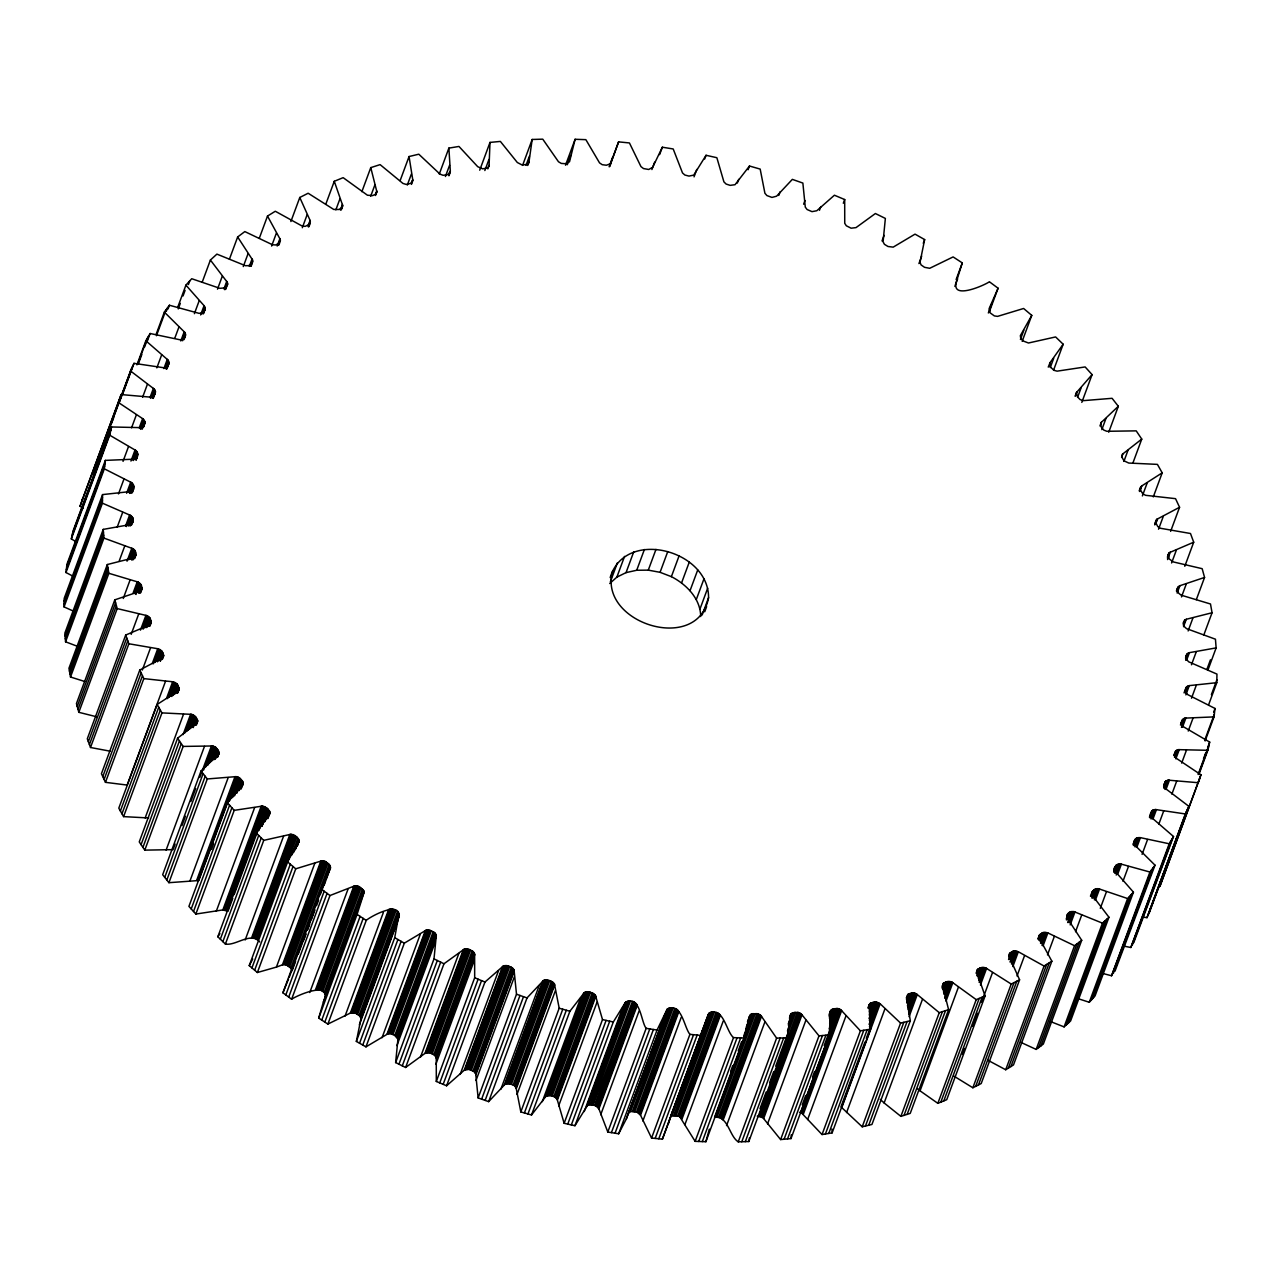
<?xml version="1.0" encoding="UTF-8"?>
<svg xmlns="http://www.w3.org/2000/svg" width="1281" height="1281" viewBox="0 0 1281 1281"><rect width="100%" height="100%" fill="white"/><g stroke="black" fill="none" stroke-linecap="round" stroke-linejoin="round"><path stroke-width="1.5" d="M110.358 751.226L90.503 747.496L87.3 738.785L125.666 635.072L149.06 625.128L151.238 622.566L150.165 618.339L146.995 615.649L117.195 608.587L114.81 599.844L140.35 591.198L141.919 589.212L141.502 585.865L138.316 582.134L108.869 573.296L107.316 564.537L133.08 558.004L135.962 555.009L135.146 550.798L132.856 548.668L103.921 538.084L103.233 529.389L129.941 524.634L133.16 521.879L132.744 517.684L130.63 515.442L102.416 503.177L102.576 494.594L131.078 491.472L133.256 489.918L133.816 486.748L131.671 482.681L104.337 468.814L105.346 460.391L134.489 459.158L136.843 457.781L137.724 454.691L135.978 450.56L109.686 435.188L111.543 426.973L141.15 427.646L143.664 426.429L145.041 422.634L142.639 418.631L118.428 402.49L120.206 397.19L121.119 394.564L149.941 397.094L154.248 395.445L155.465 391.602L154.216 389.072L130.518 370.962L134.009 363.34L164 367.775L166.802 366.942L168.596 364.252L168.035 360.073L145.858 340.762L150.149 333.508L180.045 339.785L182.959 339.161L185.056 336.631L184.896 332.484L164.352 312.1L169.428 305.246L199.051 313.349L202.062 312.916L204.928 309.874L204.063 305.679L185.921 285.135L187.843 282.989L191.734 278.73L219.82 288.305L224.816 287.921L227.554 284.798L227.265 282.22L210.404 260.043L216.905 254.118L245.44 265.695L248.594 265.663L251.46 263.71L252.517 259.851L237.658 236.969L244.831 231.589L272.549 244.783L275.735 244.959L278.842 243.23L280.283 239.499L267.505 216.073L275.303 211.253L302.044 226L305.246 226.369L309.329 224.383L310.098 220.428L299.786 197.482L308.145 193.239L333.733 209.444L338.857 209.492L341.931 207.746L342.651 205.376L334.277 181.294L343.148 177.659L367.439 195.224L372.611 195.609L375.893 194.088L376.87 191.798L370.769 167.619L380.105 164.625L402.955 183.439L406.109 184.4L410.833 183.343L412.77 179.804L409.055 156.538L418.791 154.2L440.04 174.152L443.13 175.305L448.03 174.552L450.336 171.222L448.878 148.116L458.966 146.45L477.717 166.69L482.585 168.836L487.421 167.971L489.07 166.034L489.999 142.415L500.375 141.422L517.332 162.511L522.056 164.945L527.019 164.4L528.893 162.607L532.175 139.469L542.76 139.165L558.484 161.758L561.286 163.424L565.417 163.712L569.517 161.79L575.121 139.277L585.865 139.661L599.54 162.879L602.214 164.689L606.361 165.233L610.701 163.632L618.595 141.871L629.435 142.944L640.964 166.61L643.494 168.564L648.714 169.476L652.637 167.347L662.341 147.219L673.198 148.964L682.517 172.951L684.871 175.033L688.986 176.089L693.726 175.113L706.055 155.289L716.864 157.707L723.909 181.854L726.103 184.048L730.154 185.361L735.038 184.704L749.481 166.018L760.177 169.092L764.917 193.271L766.919 195.577L771.963 197.418L776.574 196.201L792.347 179.372L802.867 183.071L805.285 207.122L807.078 209.508L811.994 211.637L816.782 210.741L834.411 195.224L844.691 199.548L844.739 223.326L846.325 225.776L851.096 228.194L856.012 227.618L875.387 213.527L885.363 218.427L883.073 241.789L884.418 244.303L888.005 246.496L893.193 247.137L915.034 234.135L924.642 239.579L920.014 262.381L921.119 264.927L924.53 267.313L929.718 268.289L953.112 256.921L962.287 262.893L954.889 286.4M74.186 611.469L64.05 606.906L64.21 598.323L102.576 494.594M1208.575 704.902L1216.79 682.677L1216.95 674.094L1188.736 661.829L1186.622 659.603L1186.206 655.408L1189.425 652.653L1216.133 647.898L1215.445 639.203L1186.51 628.619L1184.22 626.489L1183.404 622.262L1186.286 619.267L1212.05 612.75L1210.497 603.991L1181.05 595.137L1178.584 593.135L1177.367 588.924L1179.897 585.705L1204.556 577.443L1202.17 568.684L1173.428 561.959L1169.201 558.932L1168.144 554.721L1169.473 552.607L1193.7 542.215L1190.497 533.504L1160.522 528.284L1157.768 526.571L1156.07 523.305L1156.791 519.333L1179.561 507.276L1175.542 498.661L1145.598 495.315L1142.716 493.745L1140.346 489.71L1141.739 485.947L1162.203 472.833L1157.416 464.379L1128.753 463.049L1123.933 460.792L1121.708 456.709L1122.332 454.291L1141.755 439.095L1136.215 430.864L1106.864 431.297L1103.79 430.08L1101.26 427.085L1100.763 422.922L1118.329 406.285L1112.084 398.311L1083.294 400.649L1080.155 399.608L1077.369 396.758L1076.472 392.562L1092.085 374.612L1085.151 366.942L1057.113 371.154L1053.927 370.305L1050.228 366.83L1050.02 362.683L1063.166 344.237L1055.608 336.935L1028.483 343.004L1023.487 341.114L1020.733 338.248L1020.349 335.654L1031.765 315.382L1023.615 308.481L997.579 316.375L994.36 315.911L990.133 312.852L989.108 308.657L998.075 288.209L989.38 281.756C984.833 285.183 947.267 301.996 957.628 278.986M1216.79 682.677L1189.296 685.623L1185.774 688.121L1185.774 692.268L1187.695 694.606L1215.028 708.473L1214.02 716.896L1184.877 718.129L1181.899 721.059L1181.69 724.309L1183.388 726.727L1209.68 742.099L1207.823 750.298L1178.216 749.641L1174.917 752.331L1174.389 755.518L1175.862 758L1200.938 774.781L1198.247 782.723L1168.352 780.161L1165.694 781.186L1163.933 784.821L1165.966 788.92L1188.864 806.325L1185.357 813.947L1155.366 809.512L1152.564 810.345L1150.418 813.803L1152.067 817.951L1173.524 836.525L1169.217 843.779L1140.41 837.646L1135.703 838.671L1133.701 842.209L1134.47 844.787L1155.014 865.187L1149.938 872.041L1121.403 864.163L1116.536 864.867L1114.166 868.198L1114.694 870.792L1133.445 892.152L1127.632 898.557L1098.474 888.694L1093.894 889.943L1091.812 892.489L1092.101 895.067L1108.962 917.244L1102.461 923.153L1073.926 911.592L1069.155 912.52L1066.817 914.89L1066.849 917.436L1081.708 940.302L1074.535 945.698L1047.858 932.92L1042.702 932.632L1039.307 935.274L1039.083 937.788L1051.861 961.198L1044.063 966.034L1018.331 951.767L1013.143 951.159L1009.444 953.528L1008.98 955.978L1019.58 979.805L1011.221 984.048L985.633 967.844L980.509 967.795L977.435 969.541L976.714 971.911L985.089 995.994L976.218 999.628L951.927 982.047L946.755 981.678L943.473 983.2L942.496 985.473L948.597 1009.668L939.261 1012.663L916.411 993.848L913.257 992.871L908.533 993.944L906.596 997.467L910.311 1020.749L900.575 1023.087L880.159 1003.808L875.163 1001.95L870.504 1003.135L869.062 1005.201L870.488 1029.171L860.4 1030.837L840.88 1009.876L837.87 1008.547L833.851 1008.771L830.296 1011.253L829.367 1034.872L818.991 1035.865L801.314 1014.008L798.399 1012.502L794.316 1012.486L790.473 1014.68L787.191 1037.818L776.606 1038.122L760.882 1015.529L756.991 1013.639L751.05 1014.248L749.561 1016.265L744.245 1037.994L705.879 1141.723L695.135 1141.339L733.501 1037.61C726.023 1031.301 723.829 1006.898 709.242 1013.015L662.405 1139.129L651.565 1138.056L689.931 1034.343C684.086 1027.634 681.748 1001.87 667.177 1009.204L626.361 1118.857L618.659 1133.781L607.802 1132.036L646.168 1028.323C641.076 1022.446 640.084 993.287 625.112 1002.847L586.746 1106.56L574.945 1125.711L564.136 1123.293L557.091 1099.146L554.897 1096.952L550.846 1095.639L545.962 1096.296L531.519 1114.982L520.823 1111.908L516.083 1087.729L514.081 1085.423L510.11 1083.886L505.098 1084.222L488.653 1101.628L478.133 1097.929L475.715 1073.878L473.922 1071.492L469.006 1069.363L464.218 1070.259L446.589 1085.776L436.309 1081.452L436.261 1057.674L434.675 1055.224L429.904 1052.806L424.988 1053.382L405.613 1067.473L395.637 1062.573L397.927 1039.211L394.804 1035.464L390.929 1033.703L387.807 1033.863L365.966 1046.865L356.358 1041.421L360.986 1018.619L359.881 1016.073L355.494 1013.143L350.37 1013.063L327.888 1024.079L318.713 1018.107L357.079 914.394L363.852 893.129L363.66 890.551L359 886.564L354.773 885.86L329.986 895.531L321.291 889.062L330.498 867.829L329.233 864.435L325.006 861.36L320.81 861.12L295.751 868.806L257.385 972.519L249.235 965.618L296.84 837.037L290.883 834.267L263.758 840.352L256.2 833.034L269.763 813.867L269.618 811.305L267.121 808.311L262.253 806.117L234.215 810.345L227.281 802.675L242.413 785.413L242.605 781.33L239.211 777.663L236.072 776.622L207.282 778.96L201.037 770.986L218.603 754.365L218.106 750.186L215.576 747.207L212.502 745.974L183.151 746.423L177.611 738.192L197.034 722.98L197.658 720.579L195.993 717.312L191.702 714.366L161.95 712.893L157.163 704.454L178.315 690.779L179.196 688.457L177.338 684.294L172.679 681.764L143.824 678.61L139.805 670.011L162.575 657.938L163.68 655.712L162.207 651.517L157.755 648.73L128.869 643.767L125.666 635.072M757.247 1116.119L762.948 1117.721L780.625 1139.578L791.001 1138.585L791.242 1134.806M395.637 1062.573L434.003 958.861L436.309 935.498L434.948 932.984L431.361 930.791L426.173 930.15L404.332 943.152L365.966 1046.865M436.309 1081.452L474.675 977.739L474.627 953.961L473.041 951.495L469.31 949.509L464.154 949.189L443.979 963.76L405.613 1067.473M359.337 1024.832L397.702 921.119C405.629 897.597 371.186 915.931 366.254 920.366L327.888 1024.079M74.154 576.818L65.972 572.527L66.98 564.104L105.346 460.391M297.64 845.332L299.114 840.784L296.84 837.037M752.892 1013.623L714.526 1117.336C728.152 1115.495 729.129 1136.071 738.24 1141.835L748.825 1141.531L749.433 1137.832M356.358 1041.421L394.724 937.692L397.702 921.119M76.46 541.991L71.32 538.901L73.177 530.702L111.543 426.973M612.75 570.669C597.09 622.998 698.001 654.815 708.569 597.683C708.825 549.885 625.016 527.788 610.188 577.571M668.474 1123.533L670.299 1117.368M709.242 1013.015L700.771 1035.4L689.931 1034.343M705.879 1141.723L709.322 1129.137M318.713 1018.107L323.372 1002.014L364.012 892.297M83.329 508.461L80.062 506.219L82.753 498.277M214.728 759.521L218.106 750.186L214.648 759.409M1038.507 939.597L1040.524 934.057M81.84 500.919L121.119 394.564M80.062 506.219L119.309 399.848M92.136 474.675L130.518 370.962M93.289 472.129L100.831 451.745M102.192 448.046L131.655 368.4M97.196 462.169L104.738 441.801M106.099 438.102L109.526 428.831M111.591 423.274L113.641 417.718M119.117 402.907L132.824 365.87M122.368 394.82L134.009 363.34M72.537 533.424L110.903 429.711M71.912 536.163L110.294 432.434M71.32 538.901L109.686 435.188M136.939 364.845L145.858 340.762M138.348 362.411L147.267 338.328M138.412 363.692L141.839 354.437M144.577 347.023L148.692 335.91M147.411 340.906L150.149 333.508M66.628 566.907L104.994 463.194M66.292 569.725L104.658 465.996M65.972 572.527L104.337 468.814M156.138 334.325L164.352 312.1M156.442 335.734L166.034 309.794M166.354 311.219L167.715 307.52M168.051 308.945L169.428 305.246M64.13 601.173L102.496 497.46M64.082 604.04L102.448 500.311M64.05 606.906L102.416 503.177M142.623 397.222L147.411 384.252M131.559 427.822L136.362 414.852M177.691 307.36L185.921 285.135M178.251 308.913L180.301 303.357M183.039 295.943L185.088 290.387M156.842 367.871L161.646 354.917M123.04 461.352L128.516 446.541M188.403 284.558L189.764 280.843M149.989 397.622L153.4 388.367M139.213 427.886L142.639 418.631M150.79 398.327L154.216 389.072M140.077 428.543L143.504 419.287M103.233 529.389L64.867 633.102L65.555 641.797L77.709 646.425M152.103 397.27L154.841 389.856M140.766 429.311L144.193 420.056M152.519 398.135L155.257 390.721M174.824 338.12L178.94 327.007M65.075 636L103.441 532.288M141.951 428.302L144.705 420.889M153.416 397.158L155.465 391.602M163.872 368.592L167.299 359.337M153.24 398.391L155.433 392.45M142.239 429.183L144.977 421.769M118.476 493.906L123.953 479.078M165.297 367.487L168.035 360.073M130.95 461.064L135.065 449.951M143.504 427.165L145.041 422.634M65.299 638.899L103.665 535.186M165.857 368.304L168.596 360.89M132.551 459.815L135.978 450.56M65.555 641.797L103.921 538.084M166.194 369.168L168.932 361.77M167.683 366.35L169.06 362.635M167.571 367.183L168.948 363.484M133.304 460.552L136.731 451.28M134.569 459.511L137.307 452.097M135.626 458.534L137.675 452.978M135.77 459.399L137.82 453.842M136.362 458.39L137.724 454.691M202.174 282.268L210.404 260.043M180.797 340.97L184.208 331.715M182.158 339.897L184.896 332.484M182.639 340.746L185.377 333.332M126.611 493.233L130.726 482.12M184.272 337.912L185.633 334.213M184.096 339.593L185.665 335.078M128.244 491.936L131.671 482.681M194.392 313.685L199.196 300.715M129.061 492.625L132.487 483.369M117.212 527.131L122.688 512.32M129.717 493.409L133.144 484.154M130.854 492.416L133.592 485.003M131.078 493.297L133.816 485.883M131.751 492.304L133.816 486.748M132.327 492.016L133.704 488.317M132.215 492.865L133.592 489.15M107.316 564.537L68.95 668.25L70.503 677.009L84.642 681.46M200.637 314.934L204.063 305.679M69.446 671.164L107.812 567.451M201.934 313.893L204.672 306.479M203.022 312.9L205.088 307.344M69.959 674.094L108.325 570.365M203.199 313.781L205.264 308.225M203.551 313.573L205.216 309.073M125.538 526.059L129.637 514.946M70.503 677.009L108.869 573.296M126.515 526.555L130.63 515.442M128.084 525.354L131.511 516.099M128.789 526.107L132.215 516.851M130.005 525.098L132.744 517.684M217.498 289.17L222.286 276.2M130.31 525.963L133.048 518.549M131.078 524.986L133.128 519.429M229.427 259.194L237.658 236.969M131.815 524.73L133.176 521.015M119.261 560.822L124.737 546.01M223.983 288.801L226.737 281.388M224.527 289.634L227.265 282.22M225.536 288.641L227.586 283.085M225.632 289.522L227.682 283.966M127.027 561.19L131.831 548.22M128.741 559.781L132.856 548.668M114.81 599.844L76.444 703.557L78.83 712.316L96.748 716.8M130.342 558.532L133.768 549.261M131.126 559.253L134.553 549.981M77.212 706.471L115.578 602.759M131.719 560.053L135.146 550.798M132.792 559.076L135.53 551.663M132.952 559.941L135.706 552.543M78.013 709.386L116.379 605.673M134.537 557.843L135.898 554.145M134.601 558.724L135.962 555.009M243.278 266.576L248.082 253.606M78.83 712.316L117.195 608.587M123.248 598.499L130.086 579.973M259.29 238.298L267.505 216.073M249.315 266.4L252.069 258.986M250.468 265.407L252.517 259.851M250.708 266.272L252.757 260.716M251.188 266.096L252.773 261.58M133.16 592.863L137.275 581.75M134.201 593.247L138.316 582.134M135.178 593.792L139.277 582.679M136.01 594.48L140.109 583.367M138.044 591.55L140.782 584.136M138.508 592.398L141.246 584.985M138.764 593.279L141.502 585.865M139.805 593.039L141.855 587.483M140.638 592.062L141.999 588.363M140.542 592.911L141.919 589.212M88.341 741.683L126.707 637.97M271.62 246.048L276.408 233.094M89.414 744.597L127.78 640.868M131.174 634.351L138.7 613.983M90.503 747.496L128.869 643.767M277.16 246.032L279.915 238.634M278.233 245.055L280.283 239.499M279.002 244.927L280.443 240.38M290.883 221.549L299.786 197.482M140.446 630.14L145.938 615.328M142.207 628.619L146.995 615.649M143.2 629.099L148.004 616.145M144.769 627.882L148.884 616.769M146.194 626.777L149.621 617.522M146.739 627.61L150.165 618.339M147.747 626.633L150.485 619.219M148.948 626.377L151.014 620.821M149.861 625.416L151.238 621.701M149.861 626.265L151.238 622.566M302.316 227.73L307.104 214.76M139.805 670.011L101.439 773.724L105.458 782.339L127.139 785.061L165.505 681.332M102.768 776.606L141.134 672.877M142.319 670.075L150.534 647.85M308.032 225.984L310.098 220.428M308.337 226.849L310.386 221.293M104.097 779.472L142.463 675.744M308.929 226.705L310.306 223.006M105.458 782.339L143.824 678.61M152.279 663.542L157.755 648.73M153.368 663.814L158.844 648.987M155.081 662.389L159.869 649.419M156.698 661.124L160.798 650.011M326.047 203.519L334.277 181.294M157.483 661.829L161.598 650.716M158.78 660.772L162.207 651.517M159.885 659.779L162.623 652.381M162.223 658.546L163.6 654.847M162.319 659.427L163.68 655.712M335.862 209.844L339.977 198.731M157.163 704.454L118.797 808.167L123.584 816.621L148.692 817.967M340.378 210.052L342.427 204.496M341.274 209.075L342.651 205.376M341.274 209.94L342.635 206.225M120.366 811.001L158.732 707.272M121.967 813.803L160.333 710.09M166.514 698.433L172.679 681.764M123.584 816.621L161.95 712.893M167.603 698.625L173.768 681.956M169.348 697.152L174.824 682.325M170.997 695.823L175.801 682.869M171.846 696.496L176.65 683.526M173.223 695.407L177.338 684.294M174.392 694.398L177.819 685.143M175.625 693.597L178.363 686.2M361.866 191.686L370.769 167.619M176.97 693.133L179.02 687.577M177.819 692.156L179.196 688.457M177.755 693.005L179.132 689.306M370.705 196.217L374.805 185.105M375.365 194.632L376.726 190.933M145.137 817.983L183.503 714.254M375.493 195.513L376.87 191.798M177.611 738.192L139.245 841.905L144.785 850.136L173.063 849.639L175.113 844.083M141.07 844.659L179.436 740.93M183.071 734.605L190.613 714.238M184.848 732.876L191.702 714.366M142.912 847.398L181.278 743.685M186.61 731.339L192.774 714.67M188.291 729.962L193.783 715.134M144.785 850.136L183.151 746.423M189.876 728.729L194.68 715.759M191.317 727.608L195.433 716.495M192.566 726.583L195.993 717.312M193.207 727.608L196.617 718.337M195.353 725.254L197.418 719.698M196.297 724.277L197.658 720.579M196.313 725.142L197.69 721.443M400.136 180.605L409.055 156.538M407.294 185.088L411.409 173.976M411.409 183.519L412.77 179.804M411.457 184.384L412.818 180.685M166.098 850.12L204.464 746.407M201.037 770.986L162.671 874.715L168.916 882.689L198.795 880.527L237.161 776.798M181.966 825.556L185.393 816.301M190.869 801.49L195.673 788.52M199.788 777.407L211.429 745.926M203.599 770.057L212.502 745.974M164.737 877.373L203.103 773.66M206.049 766.598L213.591 746.215M207.778 765.157L214.632 746.631M210.1 762.019L215.576 747.207M166.818 880.031L205.184 776.318M211.589 760.866L216.377 747.896M212.902 759.809L217.017 748.696M168.916 882.689L207.282 778.96M215.913 758.432L218.651 751.018M217.61 755.598L218.987 751.883M217.722 756.463L219.083 752.764M217.594 757.311L218.955 753.596M439.287 174.04L448.878 148.116M445.42 176.506L449.535 165.393M448.974 174.921L450.336 171.222M448.926 175.785L450.304 172.07M189.844 881.296L228.21 777.583M196.65 880.367L235.015 776.638M197.706 880.351L236.072 776.622M227.281 802.675L188.915 906.388L195.849 914.058L222.846 909.926L227.986 911.303L232.774 898.333M211.509 849.383L213.559 843.827M229.315 801.233L238.218 777.151M231.669 798.047L239.211 777.663M191.205 908.966L229.571 805.237M233.222 796.846L240.075 778.32M234.615 795.757L240.78 779.088M236.889 793.195L241.581 780.049M193.511 911.512L231.877 807.799M239.179 790.585L242.605 781.33M240.972 787.751L243.022 782.195M241.837 786.774L243.214 783.075M241.036 789.112L243.166 783.924M195.849 914.058L234.215 810.345M479.718 170.197L489.999 142.415M484.842 170.549L488.958 159.436M487.821 168.9L489.198 165.201M216.265 911.303L254.631 807.59M222.846 909.926L261.212 806.197M223.887 909.846L262.253 806.117M224.976 909.942L263.342 806.229M226.048 910.231L264.414 806.518M227.073 910.695L265.439 806.966M259.707 941.935C250.804 931.415 236.056 946.002 225.392 944.065L217.834 936.763L256.2 833.034M234.151 894.634L266.352 807.574M258.89 830.536L267.121 808.311M220.332 939.197L258.698 835.484M265.023 821.569L269.138 810.457M266.88 818.703L269.618 811.305M267.841 817.726L269.907 812.17M267.889 818.607L269.939 813.051M222.862 941.647L261.228 837.918M225.392 944.065L263.758 840.352M522.584 165.393L532.175 139.469M525.995 165.377L529.421 156.106M527.724 165.489L529.101 161.79M245.167 939.966L283.533 836.253M251.508 938.14L289.874 834.427M252.517 937.996L290.883 834.267M253.59 938.028L291.956 834.315M254.679 938.252L293.045 834.539M255.72 938.653L294.086 834.924M256.68 939.197L295.046 835.484M257.513 939.886L295.879 836.173M291.908 854.891L298.073 838.222M293.461 852.634L299.017 841.617M294.518 850.152L298.633 839.039M295.559 849.159L298.985 839.904M251.941 967.924L290.307 864.211L287.601 861.889L295.511 847.077M297.064 846.341L299.114 840.784M254.647 970.229L293.013 866.516L290.307 864.211M565.529 165.217L575.121 139.277M567.275 164.721L570.702 155.449M257.385 972.519L276.408 967.091L314.774 863.378M276.408 967.091L282.444 964.849L320.81 861.12M282.444 964.849L283.421 964.625L321.787 860.912M283.421 964.625L284.478 964.593L322.844 860.88M284.478 964.593L285.567 964.753L323.933 861.024M295.575 961.423L292.148 970.678L290.867 968.148L286.64 965.089L325.006 861.36M287.633 965.586L325.998 861.873M288.513 966.226L326.879 862.513M289.538 967.043L327.904 863.33M290.867 968.148L329.233 864.435M323.372 1002.014C333.733 979.004 296.167 995.817 291.62 999.244L282.925 992.791L329.874 865.235M289.234 977.275L330.306 866.084M298.329 954.009L305.855 933.641M307.232 929.942L314.758 909.558M320.25 894.746L325.038 881.776M326.415 878.077L330.514 866.965M303.789 940.062L305.839 934.506M307.648 929.75L309.698 924.193M311.315 919.678L314.742 910.423M316.551 905.667L318.617 900.111M324.093 885.299L330.498 867.829M285.807 994.953L324.173 891.24M288.705 997.098L327.071 893.385M291.62 999.244L329.986 895.531M609.099 166.738L612.526 157.467M609.692 165.954L618.595 141.871M609.708 166.578L611.069 162.863M309.762 992.535L348.128 888.822M315.462 989.861L353.828 886.148M316.407 989.589L354.773 885.86M317.448 989.476L355.814 885.763M318.537 989.572L356.903 885.86M319.61 989.845L357.975 886.116M320.634 990.277L359 886.564M321.563 990.87L359.929 887.157M322.668 991.638L361.034 887.925M324.077 992.679L362.443 888.95M324.782 993.432L363.147 889.719M325.294 994.28L363.66 890.551M325.582 995.145L363.948 891.432M321.755 1020.108L360.121 916.395L357.079 914.394M324.814 1022.11L363.18 918.381L360.121 916.395M651.901 169.556L654.639 162.143M659.587 154.633L662.341 147.219M345.037 1016.121L383.403 912.408M350.37 1013.063L388.735 909.334M351.282 1012.711L389.648 908.998M352.291 1012.534L390.657 908.821M353.364 1012.566L391.73 908.837M354.453 1012.759L392.819 909.046M355.494 1013.143L393.859 909.43M356.47 1013.687L394.836 909.958M357.623 1014.392L395.989 910.663M359.112 1015.337L397.478 911.624M359.881 1016.073L398.247 912.344M360.457 1016.89L398.823 913.161M360.842 1017.755L399.208 914.026M360.986 1018.619L399.352 914.906M360.906 1019.468L399.272 915.755M359.545 1043.246L397.911 939.533L394.724 937.692M362.747 1045.072L401.113 941.359L397.911 939.533M694.046 176.858L696.784 169.444M704.678 158.988L706.055 155.289M382.026 1037.722L420.392 933.993M386.958 1034.263L425.324 930.55M387.807 1033.863L426.173 930.15M388.784 1033.623L427.149 929.91M389.84 1033.575L428.206 929.862M390.929 1033.703L429.295 929.99M392.002 1034.023L430.368 930.31M392.995 1034.504L431.361 930.791M394.804 1035.464L433.17 931.751M395.765 1036.025L434.131 932.296M396.582 1036.697L434.948 932.984M397.238 1037.482L435.604 933.769M397.702 1038.347L436.068 934.618M397.927 1039.211L436.309 935.498M397.943 1040.076L436.309 936.363M396.918 1045.6L435.284 941.887M398.951 1064.223L437.317 960.51L434.003 958.861M402.282 1065.856L440.648 962.143L437.317 960.51M737.344 183.039L738.705 179.34M748.104 169.733L749.481 166.018M420.472 1057.177L458.838 953.464M424.988 1053.382L463.354 949.653M425.788 1052.902L464.154 949.189M426.717 1052.598L465.083 948.885M427.742 1052.486L466.108 948.773M428.831 1052.55L467.197 948.837M429.904 1052.806L468.27 949.093M430.944 1053.222L469.31 949.509M432.193 1053.799L470.559 950.07M433.811 1054.583L472.177 950.854M434.675 1055.224L473.041 951.495M610.38 581.782L617.41 562.775M435.396 1055.976L473.762 952.247M435.94 1056.793L474.306 953.08M436.261 1057.674L474.627 953.961M436.341 1058.538L474.707 954.825M435.892 1064.207L474.258 960.478M609.74 583.512L616.866 577.139L624.552 556.386M616.866 577.139L626.041 572.623L633.711 551.871M439.735 1082.909L478.101 979.196L474.675 977.739M443.162 1084.35L481.528 980.622L478.101 979.196M626.041 572.623L636.721 570.253L644.391 549.501M446.589 1085.776L484.955 982.047L503.321 966.002L508.429 966.002L512.288 967.779L514.081 970.165L516.499 994.216L478.133 1097.929M778.768 195.449L780.145 191.75M460.167 1074.391L498.533 970.678M636.721 570.253L648.282 570.141L655.968 549.405M464.218 1070.259L502.584 966.531M464.955 1069.731L503.321 966.002M465.852 1069.363L504.218 965.65M466.844 1069.171L505.21 965.458M467.917 1069.171L506.283 965.458M469.006 1069.363L507.372 965.634M470.063 1069.715L508.429 966.002M471.344 1070.211L509.71 966.498M473.009 1070.9L511.375 967.187M473.922 1071.492L512.288 967.779M474.707 1072.213L513.073 968.484M648.282 570.141L660.067 572.319L667.753 551.583M475.315 1073.014L513.681 969.301M475.715 1073.878L514.081 970.165M475.892 1074.759L514.257 971.03M476.004 1080.507L514.37 976.779M803.619 204.207L804.996 200.493M700.707 616.545C700.515 598.659 686.456 584.392 671.388 576.658L679.058 555.922M481.624 1099.178L519.99 995.465L527.019 997.915L543.464 980.509L549.773 980.589L554.449 984.016L559.189 1008.195L520.823 1111.908M485.131 1100.411L523.497 996.698M488.653 1101.628L527.019 997.915M681.572 582.903L689.258 562.151M819.456 210.308L820.833 206.609M500.855 1089.25L539.221 985.537M504.426 1084.799L542.792 981.086M505.098 1084.222L543.464 980.509M505.931 1083.79L544.297 980.077M506.908 1083.534L545.274 979.821M690.043 590.669L697.729 569.933M507.949 1083.47L546.314 979.757M509.037 1083.582L547.403 979.869M510.11 1083.886L548.476 980.173M511.407 1084.302L549.773 980.589M513.121 1084.895L551.487 981.166M514.081 1085.423L552.447 981.71M514.93 1086.096L553.296 982.383M515.602 1086.88L553.968 983.168M696.304 599.54L703.99 578.788M516.083 1087.729L554.449 984.016M843.314 203.247L844.691 199.548M516.339 1088.61L554.705 984.881M517.012 1094.406L555.394 990.693M700.002 608.971L707.672 588.219M702.164 614.976L708.569 597.683M704.71 611.806L706.616 606.618M524.393 1112.949L562.759 1009.236L569.885 1011.253L584.328 992.583L590.525 992.263L595.457 995.417L602.502 1019.58L564.136 1123.293M527.948 1113.974L566.314 1010.261M531.519 1114.982L569.885 1011.253M542.295 1101.66L580.661 997.947M545.354 1096.936L583.72 993.207M545.962 1096.296L584.328 992.583M546.731 1095.815L585.097 992.102M547.66 1095.495L586.025 991.782M548.684 1095.351L587.05 991.638M549.757 1095.399L588.123 991.686M550.846 1095.639L589.212 991.926M552.159 1095.976L590.525 992.263M553.888 1096.456L592.27 992.743M554.897 1096.952L593.263 993.223M555.794 1097.577L594.16 993.848M556.53 1098.313L594.896 994.6M557.091 1099.146L595.457 995.417M557.427 1100.011L595.793 996.298M558.676 1105.839L597.042 1002.126M882.017 240.956L884.082 235.4M567.739 1124.126L606.105 1020.413L613.311 1021.998L625.112 1002.847M571.342 1124.926L609.708 1021.213M574.945 1125.711L613.311 1021.998M584.216 1111.556L622.582 1007.827M586.746 1106.56L625.64 1002.174M587.274 1105.887L626.361 1001.63M587.995 1105.343L627.242 1001.246M588.876 1104.975L589.868 1104.766L628.234 1001.037M589.868 1104.766L590.925 1104.734L629.291 1001.021M590.925 1104.734L592.014 1104.911L630.38 1001.182M633.455 1001.822L595.089 1105.535L592.014 1104.911M607.802 1132.036L598.916 1108.898L596.129 1105.967L634.495 1002.254M597.058 1106.544L635.424 1002.831M597.859 1107.248L636.225 1003.535M598.483 1108.049L636.849 1004.32M598.916 1108.898L637.281 1005.185M600.709 1114.726L639.075 1011.013M923.265 243.294L924.642 239.579M918.925 263.582L921.663 256.168M611.421 1132.628L649.787 1028.915L657.041 1030.068L667.177 1009.204M615.04 1133.221L653.406 1029.492M618.659 1133.781L657.041 1030.068M626.361 1118.857L664.727 1015.144M628.363 1113.653L667.833 1008.611M629.467 1112.34L668.65 1008.179M630.284 1111.892L669.595 1007.907M631.229 1111.62L632.286 1111.524L670.652 1007.811M632.286 1111.524L633.358 1111.636L671.724 1007.907M633.358 1111.636L634.703 1111.796L673.069 1008.083M634.703 1111.796L636.449 1112.068L674.815 1008.355M651.565 1138.056L640.532 1115.223L637.506 1112.436L675.872 1008.723M638.482 1112.965L676.848 1009.236M639.347 1113.621L677.713 1009.908M640.036 1114.39L678.402 1010.677M640.532 1115.223L678.898 1011.51M642.87 1121.003L681.252 1017.29M956.122 279.562L962.287 262.893M655.167 1138.425L693.549 1034.712M658.786 1138.793L697.152 1035.064M670.604 1116.279L708.297 1014.408M662.405 1139.129L708.665 1013.655M670.876 1116.728L710.01 1012.518M671.644 1116.231L710.907 1012.182M672.541 1115.895L673.566 1115.735L711.932 1012.022M673.566 1115.735L674.639 1115.767L713.005 1012.054M674.639 1115.767L675.968 1115.863L714.334 1012.134M675.968 1115.863L677.713 1116.023L716.079 1012.294M677.713 1116.023L678.786 1116.311L717.152 1012.598M695.135 1141.339L679.795 1116.776L718.161 1013.063M680.707 1117.4L719.073 1013.671M681.46 1118.121L719.826 1014.408M682.036 1118.954L720.402 1015.225M684.903 1124.638L723.285 1020.925M988.34 312.98L991.766 303.725M989.172 312.292L998.075 288.209M698.705 1141.483L737.087 1037.754L744.245 1037.994M702.292 1141.611L740.658 1037.882M747.496 1021.822L749.849 1015.481M747.608 1022.206L750.346 1014.792M746.263 1027.202L751.05 1014.248M745.926 1029.235L748.664 1021.822M730.666 1071.252L732.732 1065.696M738.208 1050.884L741.635 1041.629M743.685 1036.073L751.915 1013.847M715.583 1117.288L753.949 1013.575M716.896 1117.304L755.262 1013.575M718.625 1117.352L756.991 1013.639M719.714 1117.576L758.08 1013.863M720.755 1117.993L759.121 1014.264M721.699 1118.553L760.065 1014.84M722.516 1119.242L760.882 1015.529M723.157 1120.042L761.538 1016.313M726.551 1125.615L764.917 1021.886M1020.429 339.465L1023.855 330.21M1022.174 341.322L1031.765 315.382M738.24 1141.835L776.606 1038.122M741.779 1141.755L780.145 1038.042M789.528 1017.658L790.905 1013.944M789.48 1018.891L791.53 1013.335M788.231 1023.999L792.347 1012.887M745.302 1141.659L783.668 1037.93M788.568 1024.88L789.945 1021.165M788.488 1025.553L793.275 1012.598M787.463 1030.997L794.316 1012.486M759.985 1108.722L766.15 1092.053M769.577 1082.781L773.676 1071.669M775.742 1066.112L795.613 1012.406M748.825 1141.531L787.191 1037.818M758.944 1116.055L797.31 1012.342M760.033 1116.231L798.399 1012.502M761.09 1116.568L799.456 1012.855M762.083 1117.08L800.449 1013.367M762.948 1117.721L801.314 1014.008M763.668 1118.489L802.034 1014.76M767.543 1123.901L805.909 1020.188M1048.242 367.119L1050.02 362.683M1050.276 367.551L1053.703 358.296M1053.574 370.177L1063.166 344.237M780.625 1139.578L818.991 1035.865M829.271 1014.184L830.648 1010.485M829.143 1015.385L831.209 1009.828M829.207 1016.714L831.945 1009.316M784.084 1139.257L822.466 1035.544M829.415 1018.219L832.842 1008.948M829.736 1019.884L833.851 1008.771M829.624 1023.439L835.116 1008.611M787.543 1138.937L825.909 1035.208M829.239 1028.819L836.781 1008.435M802.242 1104.846L805.669 1095.591M812.522 1077.065L814.572 1071.508M824.163 1045.584L837.87 1008.547M799.504 1112.26L800.577 1112.532L838.943 1008.82M791.001 1138.585L829.367 1034.872M870.488 1029.171L832.122 1132.884L822.034 1134.55L801.602 1112.997L839.968 1009.268M802.514 1113.589L840.88 1009.876M803.283 1114.31L841.649 1010.597M807.638 1119.546L846.004 1015.833M1075.095 396.261L1076.472 392.562M1075.592 395.573L1076.953 391.874M1077.689 397.062L1081.116 387.791M1081.805 402.394L1092.085 374.612M867.958 1008.115L869.335 1004.416M868.454 1007.41L869.815 1003.712M822.034 1134.55L860.4 1030.837M869.126 1006.85L870.504 1003.135M869.287 1008.275L871.336 1002.719M869.495 1011.622L872.921 1002.366M869.351 1015.08L874.138 1002.11M825.412 1134.021L863.778 1030.292M868.998 1018.619L875.163 1001.95M869.383 1020.509L876.236 1001.982M828.775 1133.461L867.141 1029.748M869.094 1024.416L877.325 1002.19M869.463 1026.657L878.366 1002.591M864.947 1042.029L840.96 1106.848L862.209 1126.8L871.945 1124.462L910.311 1020.749M866.308 1038.331L879.326 1003.135M841.793 1107.537L880.159 1003.808M1099.947 425.965L1101.324 422.266M846.581 1112.548L884.947 1008.836M1101.82 429.647L1105.935 418.535M1108.738 432.225L1118.329 406.285M906.372 998.123L907.749 994.424M906.484 999.5L908.533 993.944M906.628 1002.735L910.054 993.48M907.797 1002.399L911.223 993.143M862.209 1126.8L900.575 1023.087M907.412 1005.889L912.2 992.919M907.781 1007.699L913.257 992.871M908.181 1009.7L914.346 993.031M865.46 1126.047L903.826 1022.334M908.565 1011.878L915.419 993.351M908.886 1014.216L916.411 993.848M868.71 1125.262L907.076 1021.549M909.078 1016.698L917.308 994.472M1121.596 457.397L1122.957 453.698M948.597 1009.668L910.231 1113.381L900.895 1116.375L884.13 1102.957L922.496 999.244M1123.885 461.432L1127.985 450.32M1132.852 463.178L1141.755 439.095M942.095 986.898L943.473 983.2M942.143 988.211L944.193 982.655M942.896 989.492L945.634 982.095M943.328 990.934L946.755 981.678M943.585 992.503L947.7 981.39M943.937 994.248L948.741 981.278M945.026 994.328L949.813 981.358M900.895 1116.375L939.261 1012.663M944.721 998.283L950.902 981.614M945.762 998.716L951.927 982.047M946.002 1001.166L952.856 982.639M904.018 1115.399L942.384 1011.686M907.124 1114.406L945.49 1010.677M1139.161 490.895L1140.538 487.196M1139.674 490.207L1141.051 486.508M1139.69 491.504L1141.739 485.947M985.089 995.994L946.723 1099.706L937.852 1103.341L920.062 1090.836L958.428 987.123M1142.38 495.939L1147.168 482.969M976.074 973.24L977.435 969.541M976.73 972.663L978.092 968.948M1153.3 496.9L1162.203 472.833M976.714 975.69L979.453 968.276M977.771 975.209L980.509 967.795M977.979 976.698L981.406 967.443M978.316 978.38L982.415 967.267M978.7 980.237L983.488 967.267M979.1 982.287L984.577 967.459M980.141 982.655L985.633 967.844M980.429 985.041L986.594 968.372M937.852 1103.341L976.218 999.628M940.814 1102.14L979.196 998.427M1154.838 523.689L1156.215 519.974M1154.741 524.89L1156.791 519.333M1155.51 524.393L1157.56 518.837M943.777 1100.939L982.143 997.21M962.367 1054.039L964.433 1048.482M972.647 1026.257L977.451 1013.303M981.566 1002.19L992.519 972.551M1158.536 529.229L1163.34 516.259M1008.675 956.603L1010.036 952.904M1008.563 959.533L1011.301 952.135M1009.556 958.973L1012.294 951.575M1010.405 958.556L1013.143 951.159M1010.004 962.015L1014.12 950.902M1011.061 961.967L1015.16 950.854M1170.642 531.343L1179.561 507.276M1011.462 963.936L1016.249 950.982M1012.534 964.257L1017.322 951.287M1012.855 966.579L1018.331 951.767M1167.455 556.899L1168.816 553.2M1167.423 558.164L1169.473 552.607M1167.567 559.573L1170.306 552.159M954.153 1076.264L972.855 1087.761L1011.221 984.048M972.855 1087.761L975.658 1086.368L1014.024 982.655M1017.018 975.978L1024.56 955.61M975.658 1086.368L978.444 1084.959L1016.81 981.23M1171.603 562.967L1176.406 549.997M1019.58 979.805L981.214 1083.518L978.444 1084.959M1037.93 938.989L1039.307 935.274M1039.163 940.51L1041.901 933.112M1039.964 940.046L1042.702 932.632M1040.204 941.583L1043.631 932.328M1040.54 943.312L1044.656 932.2M1041.629 943.36L1045.728 932.248M1042.013 945.458L1046.817 932.504M1043.054 945.874L1047.858 932.92M1184.797 566.298L1193.7 542.215M1176.406 591.005L1177.767 587.306M1176.935 590.333L1178.296 586.618M1176.967 591.646L1179.016 586.09M1177.159 593.119L1179.897 585.705M1047.49 954.921L1054.343 936.411M987.811 1060.204L1005.697 1069.747L1044.063 966.034M1181.482 596.946L1186.286 583.976M1005.697 1069.747L1008.307 1068.162L1046.673 964.433M1008.307 1068.162L1010.917 1066.545L1049.283 962.832M1066.272 918.781L1068.322 913.225M1066.416 919.934L1069.155 912.52M1067.153 919.39L1069.891 911.992M1051.861 961.198L1013.495 1064.927L1010.917 1066.545M1068.034 919.021L1070.772 911.624M1067.649 922.528L1071.765 911.415M1068.722 922.528L1072.838 911.415M1069.811 922.704L1073.926 911.592M1070.179 924.914L1074.983 911.944M1183.212 623.767L1184.573 620.068M1183.308 625.144L1185.357 619.588M1183.548 626.681L1186.286 619.267M1196.326 599.668L1204.556 577.443M1075.544 931.719L1081.708 915.05M1188.128 630.957L1192.915 617.986M1090.451 896.188L1092.181 891.72M1091.076 896.252L1093.125 890.695M1091.828 895.499L1093.894 889.943M1091.812 896.764L1094.55 889.35M1021.037 1042.446L1036.169 1049.411L1074.535 945.698M1091.956 898.173L1095.383 888.918M1092.917 897.917L1096.344 888.662M1036.169 1049.411L1038.587 1047.634L1076.953 943.921M1093.958 897.837L1097.385 888.582M1094.358 899.806L1098.474 888.694M1038.587 1047.634L1040.973 1045.84L1079.339 942.111M1095.431 900.095L1099.546 888.982M1185.582 657.601L1186.943 653.902M1081.708 940.302L1043.342 1044.031L1040.973 1045.84M1185.565 658.882L1187.615 653.326M1185.71 660.307L1188.464 652.894M1186.686 660.051L1189.425 652.653M1113.91 870.023L1115.271 866.308M1113.878 871.048L1115.943 865.492M1100.299 908.357L1106.464 891.688M1113.797 872.265L1116.536 864.867M1114.566 871.785L1117.304 864.371M1191.474 664.775L1196.262 651.805M1114.79 873.306L1118.217 864.051M1115.815 873.162L1119.242 863.89M1203.82 634.976L1212.05 612.75M1116.199 875.051L1120.315 863.938M1184.06 692.909L1186.11 687.353M1184.605 692.252L1186.67 686.696M1117.977 873.418L1121.403 864.163M1185.357 691.724L1187.407 686.168M1185.549 693.213L1188.288 685.815M1185.87 694.894L1189.296 685.623M1050.26 1021.469L1064.095 1026.882L1102.461 923.153M1064.095 1026.882L1066.272 1024.912L1104.638 921.199M1133.237 843.923L1134.598 840.224M1133.125 844.916L1135.174 839.359M1133.637 844.227L1135.703 838.671M1133.669 845.54L1136.407 838.126M1066.272 1024.912L1068.45 1022.943L1106.816 919.23M1134.534 845.14L1137.272 837.742M1108.962 917.244L1070.596 1020.957L1068.45 1022.943M1134.838 846.773L1138.265 837.518M1180.73 723.941L1182.091 720.242M1180.458 725.062L1182.523 719.506M1122.973 881.28L1128.465 866.468M1135.895 846.757L1139.321 837.486M1181.082 724.454L1183.148 718.897M1181.883 723.973L1183.932 718.417M1191.506 698.209L1196.294 685.239M1136.984 846.917L1140.41 837.646M1181.45 727.384L1184.877 718.129M1149.425 817.214L1151.491 811.658M1182.475 727.272L1185.902 718.017M1149.874 816.493L1151.923 810.937M1149.826 817.742L1152.564 810.345M1150.642 817.294L1153.38 809.88M1173.828 755.246L1175.702 750.842M1150.898 818.863L1154.325 809.608M1174.325 755.838L1176.39 750.282M1163.756 785.541L1165.118 781.826M1207.022 669.082L1210.449 659.811M1151.939 818.767L1155.366 809.512M1163.628 786.742L1165.694 781.186M1174.501 757.279L1177.239 749.881M1163.708 788.087L1166.447 780.673M1175.478 757.055L1178.216 749.641M1153.028 818.863L1156.455 809.592M1164.605 787.735L1167.343 780.337M1207.919 670.123L1216.133 647.898M1175.846 758.848L1179.273 749.593M1164.941 789.432L1168.352 780.161M1142.092 854.347L1147.568 839.519M1166.014 789.448L1169.441 780.193M1188.24 731.051L1193.027 718.081M1078.682 998.844L1089.266 1002.27L1127.632 898.557M1089.266 1002.27L1091.236 1000.157L1129.602 896.428M1091.236 1000.157L1093.157 998.011L1131.523 894.298M1133.445 892.152L1095.079 995.865L1093.157 998.011M1158.873 824.003L1163.676 811.033M1181.674 763.092L1186.478 750.122M1171.875 794.14L1176.663 781.17M1211.394 694.638L1216.87 679.827M1102.621 973.432L1111.572 975.754L1149.938 872.041M1111.572 975.754L1151.651 869.767M1113.285 973.48L1153.332 867.477M1155.014 865.187L1114.966 971.206M1213.651 712.172L1215.028 708.473M1204.781 740.018L1214.372 714.093M1205.117 740.962L1214.02 716.896M1123.629 946.083L1130.851 947.492L1169.217 843.779M1130.851 947.492L1170.674 841.377M1132.308 945.09L1172.099 838.943M1173.524 836.525L1133.733 942.672M1203.516 758.768L1205.565 753.212M1207.615 747.656L1209.68 742.099M1198.119 774.477L1209.088 744.837M1198.872 773.5L1208.463 747.576M1198.92 774.381L1207.823 750.298M1143.036 917.132L1146.991 917.66L1185.357 813.947M1146.991 917.66L1186.542 811.417M1148.176 915.13L1187.711 808.871M1188.864 806.325L1149.345 912.6M1200.938 774.781L1159.881 886.436L1200.057 777.439M593.343 1105.167L632.382 1001.566L595.089 1105.535L596.129 1105.967M282.925 992.791L288.529 979.004M249.235 965.618L252.741 959.021M217.834 936.763L219.932 933.641M733.501 1037.61L737.087 1037.754M646.168 1028.323L649.787 1028.915M602.502 1019.58L606.105 1020.413M559.189 1008.195L562.759 1009.236M285.567 964.753L286.64 965.089M636.449 1112.068L637.506 1112.436M516.499 994.216L519.99 995.465M660.067 572.319L671.388 576.658M481.528 980.622L484.955 982.047M800.577 1112.532L801.602 1112.997M678.786 1116.311L679.795 1116.776M440.648 962.143L443.979 963.76M401.113 941.359L404.332 943.152M363.18 918.381L366.254 920.366M917.276 1088.594L920.062 1090.836M293.013 866.516L295.751 868.806M880.239 1099.386L884.13 1102.957M831.977 1129.041L832.122 1132.884M268.001 809.224L262.013 826.085L268.001 809.224M163.071 653.438L160.365 660.948L163.071 653.438M1039.82 934.602L1038.475 938.332L1039.82 934.602M137.467 456.228L136.09 459.959L137.467 456.228M168.115 365.165L166.722 368.912L168.115 365.165"/></g></svg>
